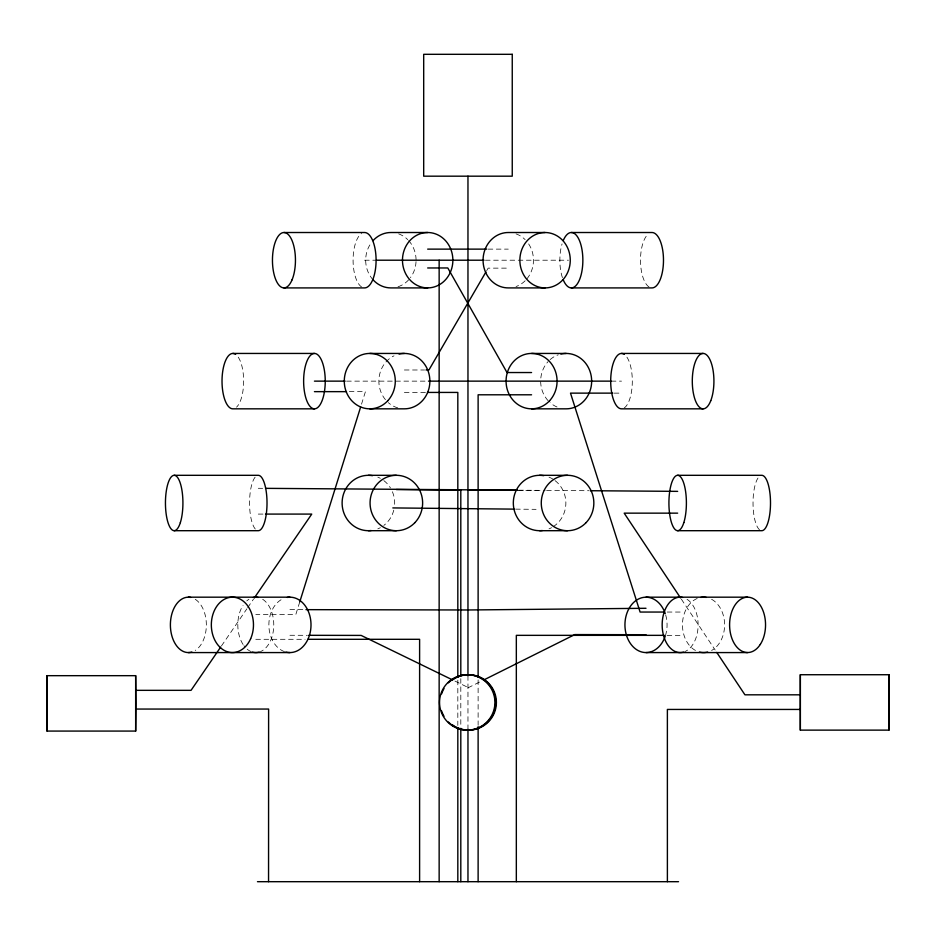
<?xml version="1.0" encoding="UTF-8"?>
<svg xmlns="http://www.w3.org/2000/svg" width="936" height="936" viewBox="0 0 936 936"><rect width="100%" height="100%" fill="white"/><g stroke="black" fill="none" stroke-linecap="round" stroke-linejoin="round"><path stroke-width="0.7" stroke-dasharray="4.68 3.51" d="M299.754 601.918L295.846 614.449L255.797 614.449M361.518 404.176L365.438 391.646L347.946 391.646M486.685 270.656L488.147 268.141L508.271 268.141M221.434 645.98L246.893 608.809M247.712 607.604L253.457 599.215M467.965 687.843L482.297 680.706M488.124 249.128L508.271 249.128M364.584 260.208L374.821 260.208M485.445 260.208L568.444 260.208M404.375 369.989L424.593 369.989M346.601 381.139L427.027 381.139M611.267 381.139L621.504 381.139M404.375 392.43L426.044 392.43M614.215 393.132L621.504 393.132M258.289 514.086L264.069 514.086M667.274 612.05L680.144 612.05M667.099 635.345L680.144 635.345M255.797 639.3L305.089 639.3M289.938 609.617L305.99 609.652M289.938 635.275L307.371 635.31M258.289 488.288L262.653 488.323M518.93 490.195L545.15 490.394M546.601 490.405L588.826 490.71M517.666 490.324L539.592 490.534M515.607 509.137L536.071 509.336M454.943 681.069L467.965 687.41M681.338 599.134L715.151 650.005M478.12 679.91L478.12 725.236M467.965 675.71L467.965 728.302M460.805 678.647L460.805 726.851M457.821 680.144L457.821 725.423M398.654 233.871A27.694 25.202 -90 0 1 407.745 239.639M408.693 240.622A27.694 25.202 -90 0 1 416.075 260.208M416.04 261.659A27.694 25.202 -90 0 1 410.459 277.641M408.693 279.794A27.694 25.202 -90 0 1 397.402 286.966M373.055 279.794A27.694 25.202 -90 0 1 371.3 242.775M516.052 233.871A27.694 25.202 -90 0 1 525.143 239.639M528.664 243.933A27.694 25.202 -90 0 1 526.09 279.794M525.143 280.788A27.694 25.202 -90 0 1 516.052 286.556M649.011 286.966A27.694 11.501 -90 0 1 640.505 261.413A27.694 11.501 -90 0 1 648.063 234.187M562.419 277.641A27.694 11.501 90 0 1 562.056 243.933M361.612 286.966A27.694 11.501 -90 0 1 353.083 260.208A27.694 11.501 -90 0 1 361.612 233.462M238.235 357.154A27.694 10.811 90 0 1 243.606 383.549A27.694 10.811 90 0 1 236.527 407.172M626.909 357.154A27.694 10.811 -90 0 1 632.221 384.755A27.694 10.811 -90 0 1 624.3 407.897M557.025 406.996A27.694 25.506 -90 0 1 550.111 402.655M548.133 400.725A27.694 25.506 -90 0 1 548.133 361.553M550.111 359.611A27.694 25.506 -90 0 1 558.289 354.791M759.505 529.764A27.694 8.74 -90 0 1 753.035 504.211A27.694 8.74 -90 0 1 758.78 476.974M255.294 529.039A27.694 8.74 -90 0 1 249.561 501.801A27.694 8.74 -90 0 1 256.019 476.248M549.011 477.149A27.694 26.278 -90 0 1 552.731 479.021M555.036 480.601A27.694 26.278 -90 0 1 552.731 526.991M551.538 527.682A27.694 26.278 -90 0 1 549.011 528.863M377.805 477.149A27.694 26.278 -90 0 1 380.332 478.331M383.83 480.601A27.694 26.278 -90 0 1 390.441 487.925M392.395 491.739A27.694 26.278 -90 0 1 394.536 505.896M393.775 510.178A27.694 26.278 -90 0 1 383.83 525.424M380.332 527.682A27.694 26.278 -90 0 1 377.805 528.863M687.024 599.286A27.694 17.983 -90 0 1 698.08 626.687A27.694 17.983 -90 0 1 684.801 651.631M262.677 599.286A27.694 17.983 -90 0 1 273.733 626.687A27.694 17.983 -90 0 1 260.442 651.631M251.141 651.631A27.694 17.983 -90 0 1 243.933 645.7M243.079 644.459A27.694 17.983 -90 0 1 243.079 605.288M246.8 600.889A27.694 17.983 -90 0 1 248.917 599.286M195.25 599.286A27.694 17.983 -90 0 1 206.353 624.874A27.694 17.983 -90 0 1 195.25 650.462M284.486 651.631A27.694 21.072 -90 0 1 268.913 626.687A27.694 21.072 -90 0 1 281.865 599.286M665.683 614.952A27.694 21.072 -90 0 1 665.25 636.152M711.606 599.286A27.694 21.072 -90 0 1 724.604 624.874A27.694 21.072 -90 0 1 711.606 650.462M695.471 650.462A27.694 21.072 -90 0 1 682.508 623.06A27.694 21.072 -90 0 1 698.08 598.127M397.777 407.897A27.694 25.506 -90 0 1 388.323 402.655M385.433 399.672A27.694 25.506 -90 0 1 393.998 355.832"/><path stroke-width="1.4" d="M268.55 881.689L268.609 709.055L135.661 709.055M47.034 675.675L47.034 731.074L135.661 731.074L135.884 703.369L135.661 675.675L47.034 675.675L47.034 731.074M135.661 675.675L135.661 731.074M800.338 674.727L800.338 730.127L888.966 730.127L889.2 702.433L888.966 674.727L800.338 674.727L800.338 730.127M888.966 674.727L888.966 730.127M299.754 601.918L360.652 406.961M485.959 271.92L428.922 369.989L426.032 369.989M220.615 647.174L191.049 690.335L135.661 690.335M254.276 598.01L311.758 514.086L265.508 514.086M483.608 680.051L574.798 634.573L646.004 634.713M646.004 608.283L467.965 609.98L305.99 609.652M283.947 232.514L364.584 232.514A27.694 11.501 -90 0 1 376.085 260.208A27.694 11.501 -90 0 1 364.584 287.914L283.947 287.914M427.67 232.514A27.694 25.202 -90 0 0 405.85 274.061A27.694 25.202 -90 0 0 449.491 274.061A27.694 25.202 -90 0 0 427.67 232.514L390.874 232.514A27.694 25.202 -90 0 0 373.055 240.622M545.068 232.514L508.271 232.514A27.694 25.202 -90 0 0 483.07 260.208A27.694 25.202 -90 0 0 508.271 287.914L545.068 287.914M571.358 232.514L651.994 232.514A27.694 11.501 -90 0 1 663.484 260.208A27.694 11.501 -90 0 1 651.994 287.914L571.358 287.914M427.67 249.128L486.685 249.128M376.237 260.208L483.982 260.208M427.67 267.965L447.794 267.965L507.019 372.54L531.566 372.54M427.67 287.914L390.874 287.914A27.694 25.202 -90 0 1 373.055 279.794M232.83 353.445L314.438 353.445A27.694 10.811 -90 0 1 323.797 394.992A27.694 10.811 -90 0 1 305.077 394.992A27.694 10.811 -90 0 1 314.438 353.445M369.779 353.445L404.375 353.445M531.566 353.445L566.163 353.445M621.504 353.445L703.111 353.445M314.438 381.139L345.138 381.139M428.489 381.139L611.267 381.139M314.438 391.646L346.495 391.646M427.483 392.43L457.821 392.43L457.821 677.219M612.764 393.132L570.504 393.132L640.095 612.05L664.42 612.05M531.566 394.793L478.12 394.793L478.12 676.985M314.438 408.833L232.83 408.833A27.694 10.811 90 0 1 222.113 377.524A27.694 10.811 90 0 1 235.626 354.381M369.779 408.833L404.375 408.833A27.694 25.506 -90 0 0 429.729 378.238A27.694 25.506 -90 0 0 399.064 354.042M531.566 408.833L566.163 408.833A27.694 25.506 -90 0 0 591.517 378.238A27.694 25.506 -90 0 0 560.851 354.042M703.111 408.833L621.504 408.833A27.694 10.811 -90 0 1 610.787 377.524A27.694 10.811 -90 0 1 624.3 354.381M174.178 475.312L258.289 475.312A27.694 8.74 -90 0 1 267.017 503.006A27.694 8.74 -90 0 1 258.289 530.7L174.178 530.7M368.386 475.312L396.349 475.312M539.592 475.312L567.555 475.312M677.652 475.312L761.764 475.312A27.694 8.74 -90 0 1 770.503 503.006A27.694 8.74 -90 0 1 761.764 530.7L677.652 530.7M677.652 513.15L624.183 513.15L680.53 597.928M368.386 530.7L396.349 530.7M539.592 530.7L567.555 530.7M188.37 597.18L289.938 597.18M646.004 597.18L747.572 597.18M664.197 635.345L516.333 635.345L516.333 881.689M307.979 639.3L419.609 639.3L419.609 881.689M188.37 652.579L289.938 652.579M646.004 652.579L747.572 652.579M800.338 694.816L744.939 694.816L716.765 652.427M800.338 709.441L667.38 709.441L667.391 881.689M257.47 881.689L678.53 881.689M308.821 635.31L361.144 635.415L452.334 679.805M265.567 488.346L517.479 490.183M590.288 490.721L677.652 491.365M467.965 489.82L517.666 490.324M396.349 489.551L460.805 490.195L460.805 675.722M392.816 507.92L514.145 509.125M478.12 726.699L478.12 881.689M467.965 176.179L467.965 675.71M467.965 729.015L467.965 881.689M460.805 728.313L460.805 881.689M457.821 728.337L457.821 881.689M439.148 260.208L439.148 881.689M563.226 240.622A27.694 11.501 90 0 1 579.489 240.622A27.694 11.501 90 0 1 579.489 279.794A27.694 11.501 90 0 1 563.226 279.794M455.387 677.758A27.694 27.694 0 0 1 495.67 702.433A27.694 27.694 0 0 1 455.387 727.108M454.124 726.418A27.694 27.694 0 0 1 448.391 722.019M443.98 716.274A27.694 27.694 0 0 1 441.628 710.986M441.628 693.88A27.694 27.694 0 0 1 443.98 688.58M448.391 682.847A27.694 27.694 0 0 1 454.124 678.448M542.342 530.548A27.694 26.278 -90 0 1 513.326 502.281A27.694 26.278 -90 0 1 543.711 475.652M371.136 530.548A27.694 26.278 -90 0 1 342.12 502.281A27.694 26.278 -90 0 1 372.505 475.652M683.654 652.041A27.694 17.983 -90 0 1 662.173 625.786A27.694 17.983 -90 0 1 682.496 597.414M191.88 652.041A27.694 17.983 -90 0 1 170.399 625.786A27.694 17.983 -90 0 1 190.722 597.414M253.445 597.414A27.694 17.983 -90 0 1 258.137 597.414M259.307 652.041A27.694 17.983 -90 0 1 252.287 652.041M287.188 597.414A27.694 21.072 -90 0 1 310.998 625.786A27.694 21.072 -90 0 1 285.819 652.041M665.25 636.152A27.694 21.072 -90 0 1 633.04 646.706A27.694 21.072 -90 0 1 633.04 603.053A27.694 21.072 -90 0 1 665.25 613.606M707.651 652.041A27.694 21.072 -90 0 1 699.426 652.041M700.783 597.414A27.694 21.072 -90 0 1 706.282 597.414M456.125 677.758A27.694 27.694 0 0 1 496.396 702.433A27.694 27.694 0 0 1 456.125 727.108M454.849 726.418A27.694 27.694 0 0 1 452.427 724.838M452.427 680.016A27.694 27.694 0 0 1 454.849 678.448M512.249 54.311L423.692 54.311L423.692 176.179L512.249 176.179L512.249 54.311M562.887 279.794A27.694 25.202 -90 0 0 551.585 233.462A27.694 25.202 -90 0 0 520.72 267.38A27.694 25.202 -90 0 0 562.887 279.794M292.079 279.794A27.694 11.501 -90 0 0 286.931 233.462A27.694 11.501 -90 0 0 272.844 267.38A27.694 11.501 -90 0 0 292.079 279.794M710.752 400.725A27.694 10.811 -90 0 0 705.908 354.381A27.694 10.811 -90 0 0 692.663 388.311A27.694 10.811 -90 0 0 710.752 400.725M549.596 400.725A27.694 25.506 -90 0 0 538.165 354.381A27.694 25.506 -90 0 0 506.938 388.311A27.694 25.506 -90 0 0 549.596 400.725M453.387 726.418A27.694 27.694 0 0 0 494.933 702.433A27.694 27.694 0 0 0 453.387 678.448A27.694 27.694 0 0 0 453.387 726.418M683.83 522.592A27.694 8.74 -90 0 0 679.922 476.248A27.694 8.74 -90 0 0 669.217 510.178A27.694 8.74 -90 0 0 683.83 522.592M180.356 522.592A27.694 8.74 -90 0 0 176.436 476.248A27.694 8.74 -90 0 0 165.742 510.178A27.694 8.74 -90 0 0 180.356 522.592M586.135 522.592A27.694 26.278 -90 0 0 574.353 476.248A27.694 26.278 -90 0 0 542.166 510.178A27.694 26.278 -90 0 0 586.135 522.592M414.929 522.592A27.694 26.278 -90 0 0 403.147 476.248A27.694 26.278 -90 0 0 370.96 510.178A27.694 26.278 -90 0 0 414.929 522.592M760.278 644.459A27.694 17.983 -90 0 0 752.228 598.127A27.694 17.983 -90 0 0 730.209 632.046A27.694 17.983 -90 0 0 760.278 644.459M250.649 638.726A27.694 21.072 -90 0 0 232.409 597.18A27.694 21.072 -90 0 0 214.157 638.726A27.694 21.072 -90 0 0 250.649 638.726M387.808 400.725A27.694 25.506 -90 0 0 376.377 354.381A27.694 25.506 -90 0 0 345.15 388.311A27.694 25.506 -90 0 0 387.808 400.725"/></g></svg>
